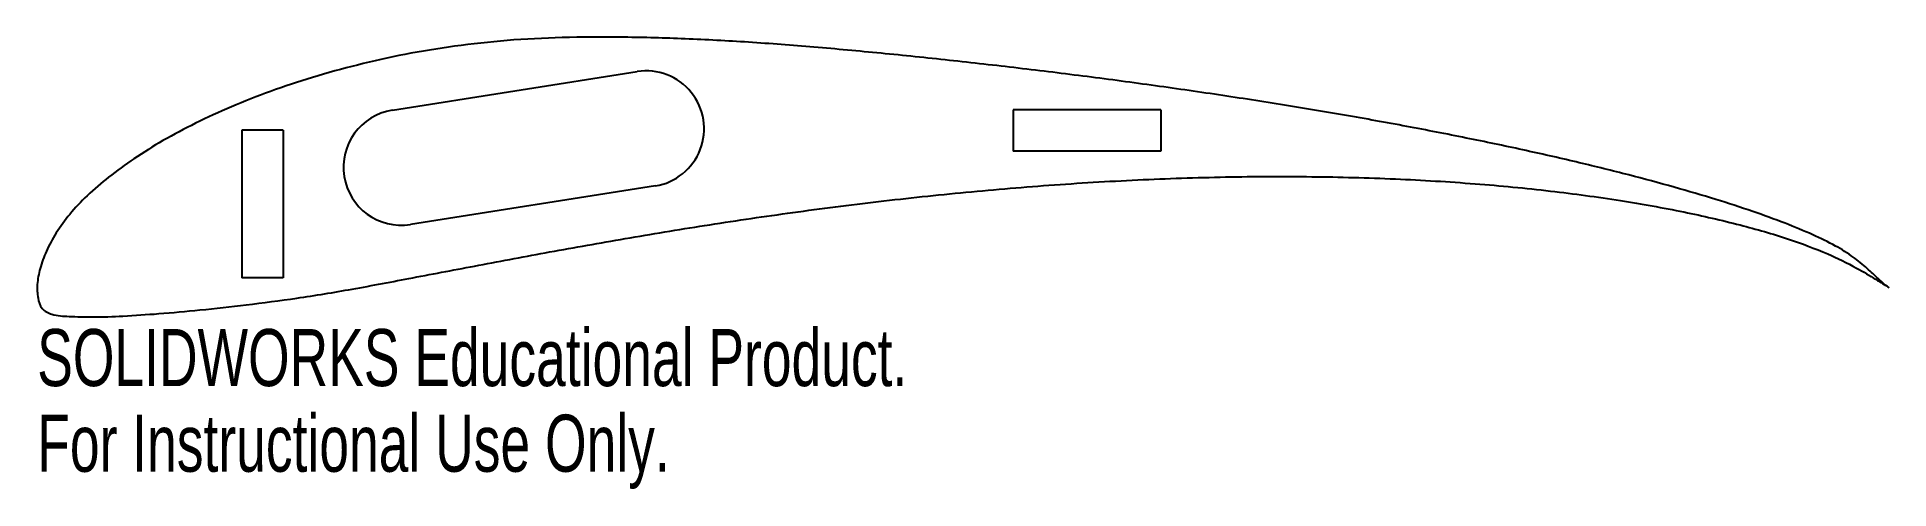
# Model space of a CAD drawing. Header units: millimetres. Extents: x 0 to 157, y -17 to 21.
import ezdxf

# ---------------------------------------------------------------- set-up
doc = ezdxf.new("R2010")
doc.units = ezdxf.units.MM
doc.styles.add('SLDTEXTSTYLE0', font='TXT', dxfattribs={"width": 0.7})

msp = doc.modelspace()

# ---------------------------------------------------------------- linework, layer by layer
at = {"color": 7, "linetype": 'Continuous', "lineweight": 25}
for p, q in [((30.07, 15.03), (50.81, 18.3)), ((82.64, 15.07), (82.64, 11.57)), ((95.14, 15.07), (82.64, 15.07)), ((95.14, 15.07), (95.14, 11.57)), ((17.33, 13.34), (17.33, 0.84)), ((20.83, 13.34), (17.33, 13.34)), ((20.83, 13.34), (20.83, 0.84)), ((95.14, 11.57), (82.64, 11.57)), ((52.34, 8.62), (31.6, 5.35)), ((20.83, 0.84), (17.33, 0.84))]:
    msp.add_line(p, q, dxfattribs=at)
for centre, start, end in [((51.57, 13.46), 278.973, 98.973), ((30.83, 10.19), 98.973, 278.973)]:
    msp.add_arc(centre, 4.9, start, end, dxfattribs=at)
msp.add_open_spline([(156.8, 0), (156.8, 0), (156.19, 0.41), (155.52, 0.81), (153.77, 1.86), (151.4, 3), (148.07, 4.24), (144.01, 5.4), (139.26, 6.49), (133.9, 7.45), (128.01, 8.24), (121.65, 8.85), (114.91, 9.25), (107.85, 9.44), (100.58, 9.41), (93.16, 9.16), (85.67, 8.71), (78.2, 8.07), (70.82, 7.27), (63.6, 6.34), (56.6, 5.3), (49.89, 4.19), (43.51, 3.06), (37.52, 1.93), (31.95, 0.87), (26.82, -0.11), (22.12, -0.89), (17.82, -1.45), (13.92, -1.88), (10.44, -2.2), (7.42, -2.4), (4.89, -2.51), (2.87, -2.44), (1.4, -2.37), (0.31, -1.85), (0.01, -0.8), (-0.04, 0.34), (0.22, 1.7), (0.77, 3.16), (1.61, 4.71), (2.76, 6.29), (4.26, 7.87), (6.09, 9.44), (8.24, 10.99), (10.7, 12.52), (13.45, 13.98), (16.49, 15.38), (19.8, 16.67), (23.36, 17.85), (27.15, 18.9), (31.17, 19.8), (35.4, 20.49), (39.85, 20.98), (44.53, 21.22), (49.45, 21.23), (54.6, 21.11), (59.95, 20.82), (65.47, 20.41), (71.13, 19.89), (76.89, 19.3), (82.71, 18.64), (88.53, 17.93), (94.3, 17.16), (100, 16.34), (105.57, 15.48), (110.99, 14.57), (116.23, 13.62), (121.24, 12.64), (126, 11.64), (130.49, 10.62), (134.67, 9.59), (138.52, 8.55), (142.02, 7.53), (145.15, 6.51), (147.89, 5.52), (150.24, 4.55), (152.18, 3.62), (153.74, 2.66), (154.88, 1.71), (155.85, 0.82), (156.29, 0.39), (156.8, 0), (156.8, 0)], degree=3, knots=[0, 0, 0, 0, 0.001, 0.004147, 0.009748, 0.018044, 0.028864, 0.041831, 0.056714, 0.073341, 0.091508, 0.111022, 0.131662, 0.153208, 0.175433, 0.19811, 0.221011, 0.243906, 0.266573, 0.28881, 0.310405, 0.331178, 0.350944, 0.369556, 0.386865, 0.402753, 0.417196, 0.43038, 0.442363, 0.453032, 0.462284, 0.470026, 0.476177, 0.48065, 0.483553, 0.486421, 0.489953, 0.494097, 0.498851, 0.504197, 0.510125, 0.516691, 0.524012, 0.532092, 0.540898, 0.550403, 0.560581, 0.571396, 0.582828, 0.59483, 0.607347, 0.620384, 0.633969, 0.6482, 0.663194, 0.678899, 0.695227, 0.712113, 0.729459, 0.747143, 0.76501, 0.782905, 0.800688, 0.818242, 0.835449, 0.852212, 0.86843, 0.884009, 0.898855, 0.912882, 0.926011, 0.938167, 0.94929, 0.959322, 0.968217, 0.975948, 0.982474, 0.987905, 0.992517, 0.996351, 0.99902, 1, 1, 1, 1], dxfattribs=at)

# ---------------------------------------------------------------- texts
at = {"color": 7, "linetype": 'Continuous', "char_height": 4.8336, "attachment_point": 1, "style": 'SLDTEXTSTYLE0'}
for s, insert in [('SOLIDWORKS Educational Product.', (0, -3.5)), ('For Instructional Use Only.', (0, -10.75))]:
    msp.add_mtext(s, dxfattribs=dict(at, insert=insert))

doc.saveas('drawing.dxf')
